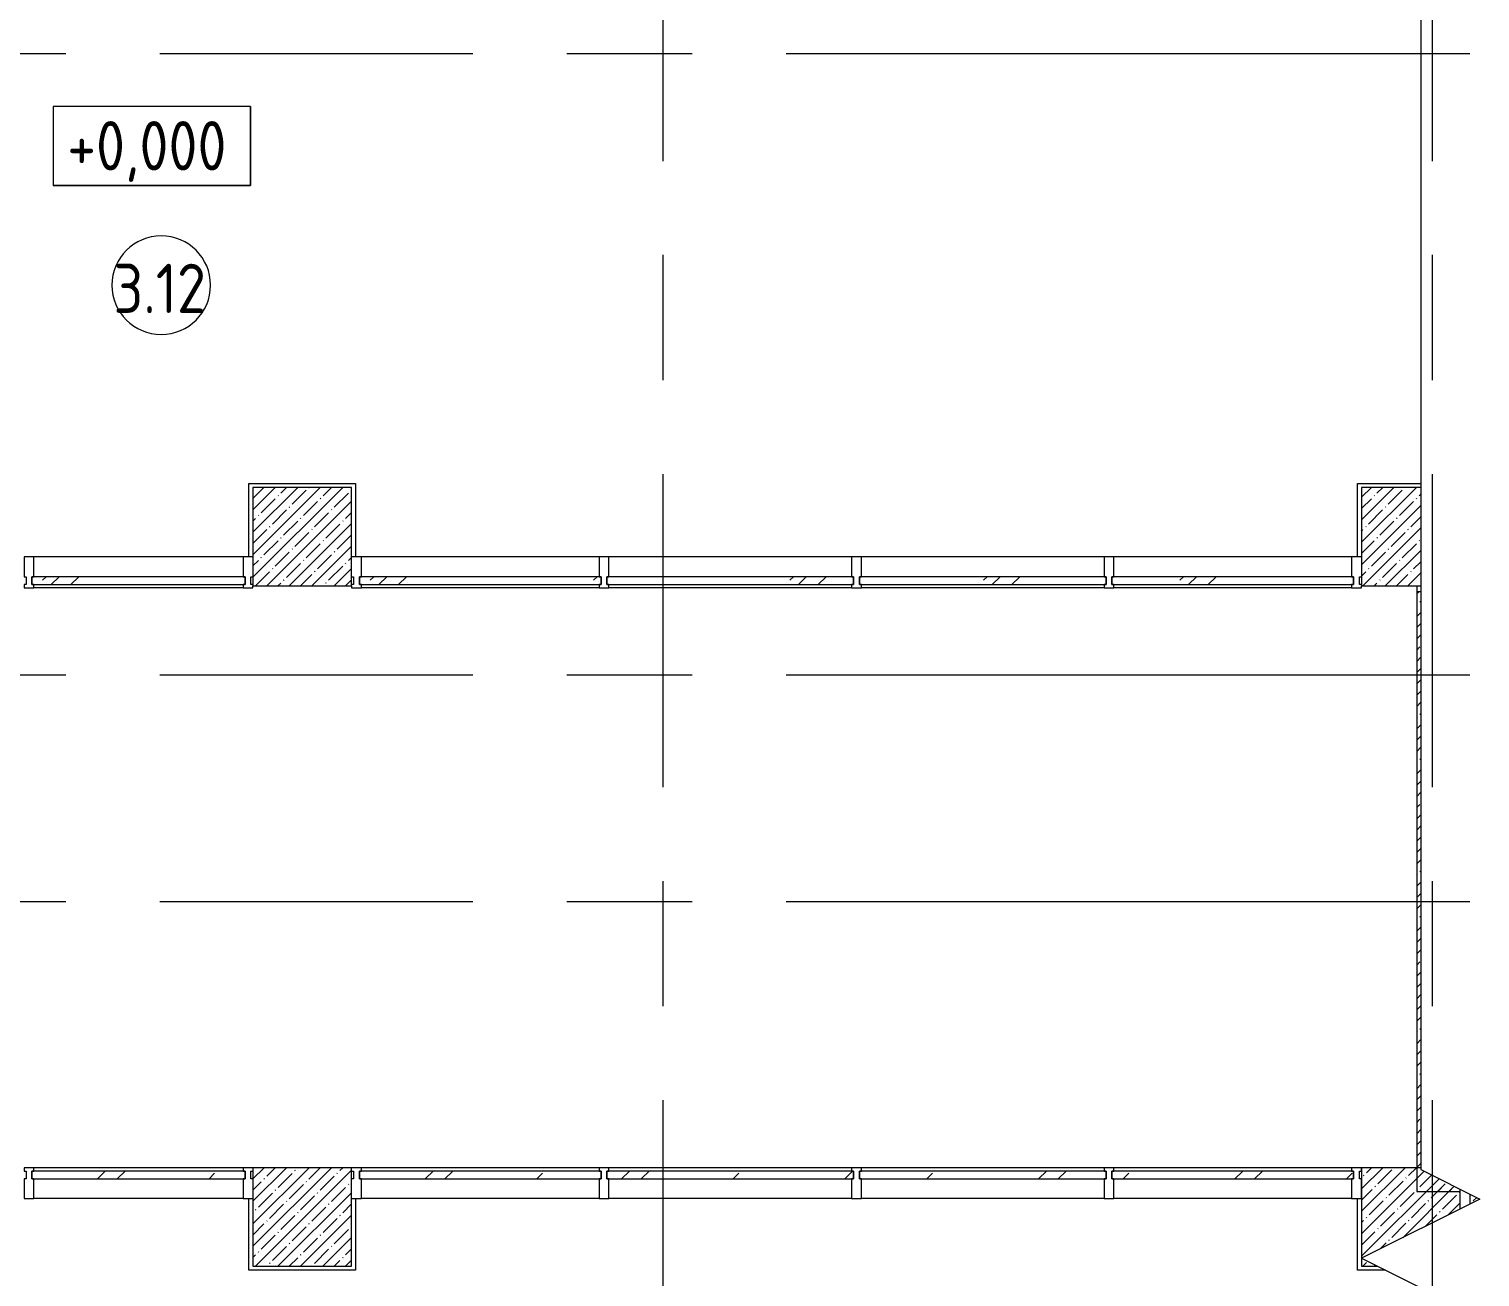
# Model space of a CAD drawing. Header units: millimetres. Extents: x 2623 to 216772, y -8553 to 29000.
# Drawn here: x 60059 to 67415, y 15096 to 21424 of the extents above; entities that cross this region are included whole.
import ezdxf

# ---------------------------------------------------------------- set-up
doc = ezdxf.new("R2010")
doc.units = ezdxf.units.MM
doc.linetypes.add('Осевая', pattern=[3175, 635, -476.25, 1587.5, -476.25])
for name, color, linetype, lineweight in [('A-AREA-IDEN', 7, 'Continuous', 9), ('A-DETL-GENF', 7, 'Continuous', 9), ('A-GLAZ-CURT', 7, 'Continuous', 9), ('A-GLAZ-CWMG', 7, 'Continuous', 9), ('G-ANNO-DIMS', 7, 'Continuous', 9), ('I-WALL', 7, 'Continuous', 9), ('S-COLS', 7, 'Continuous', 9), ('Оси', 7, 'Continuous', 9), ('Оси-2', 7, 'Осевая', 9)]:
    doc.layers.add(name, color=color, linetype=linetype, lineweight=lineweight)
doc.layers.add('A-FLOR-1', color=7, linetype='Continuous', lineweight=9, true_color=0xaaaaaa)
doc.styles.add('GOST Common_5', font='GOST_Common.ttf', dxfattribs={"width": 0.9, "height": 250})
pattern_1 = [(45, (-17385.51, 0), (-57.02463, 57.02463), []), (45, (-17328.49, 0), (-57.02463, 57.02463), [100.806, -20.161, 3.353, -16.808])]

# ---------------------------------------------------------------- blocks, each defined once
blk = doc.blocks.new('BSC_Колонна _Прямоугольная - 500х500-V30-План монтажа стен и перегородок 3 этажа в осях 12-23')
at = {"layer": 'S-COLS'}
h = blk.add_hatch(dxfattribs=at)
h.set_pattern_fill('FP_45', color=256, style=0, pattern_type=2)
h.set_pattern_definition([(45, (-78830, -15400), (-57.02463, 57.02463), []), (45, (-78772.975, -15400), (-57.02463, 57.02463), [100.806, -20.161, 3.353, -16.808])])
h.paths.add_polyline_path([(-250, -250), (250, -250), (250, 250), (-250, 250), (-250, -121.1)])
for p, q in [((250, 250), (-250, 250)), ((-250, 250), (-250, -250)), ((250, -250), (250, 250)), ((-250, -250), (250, -250))]:
    blk.add_line(p, q, dxfattribs=at)
blk = doc.blocks.new('BSC_Колонна _Прямоугольная - 500х500-V36-План монтажа стен и перегородок 3 этажа в осях 12-23')
at = {"layer": 'S-COLS'}
h = blk.add_hatch(dxfattribs=at)
h.set_pattern_fill('FP_51', color=256, style=0, pattern_type=2)
h.set_pattern_definition([(45, (-78830, -18850), (-57.02463, 57.02463), []), (45, (-78772.975, -18850), (-57.02463, 57.02463), [100.806, -20.161, 3.353, -16.808])])
h.paths.add_polyline_path([(-250, -250), (250, -250), (250, 250), (-250, 250), (-250, -115.2)])
for p, q in [((250, 250), (-250, 250)), ((-250, 250), (-250, -250)), ((250, -250), (250, 250)), ((-250, -250), (250, -250))]:
    blk.add_line(p, q, dxfattribs=at)
blk = doc.blocks.new('BSC_Колонна _Прямоугольная - 500х500-V37-План монтажа стен и перегородок 3 этажа в осях 12-23')
at = {"layer": 'S-COLS'}
h = blk.add_hatch(dxfattribs=at)
h.set_pattern_fill('FP_52', color=256, style=0, pattern_type=2)
h.set_pattern_definition([(45, (-84450, -18850), (-57.02463, 57.02463), []), (45, (-84392.975, -18850), (-57.02463, 57.02463), [100.806, -20.161, 3.353, -16.808])])
h.paths.add_polyline_path([(-250, -250), (50.7, -250), (50.7, 250), (-250, 250), (-250, -115.2)])
for p, q in [((50.7, 250), (-250, 250)), ((-250, 250), (-250, -250)), ((-250, -250), (50.7, -250))]:
    blk.add_line(p, q, dxfattribs=at)
blk = doc.blocks.new('Прямоугольный импост - Импост структурный с накладкой - 160мм-23618922-План монтажа стен и перегородок 3 этажа в осях 12-23')
at = {"layer": 'A-GLAZ-CWMG'}
for p, q in [((-50, 0), (-50, 17)), ((-50, 17), (0, 17)), ((-40, 0), (-50, 0)), ((-40, -40), (-40, 0)), ((0, 0), (-10, 0)), ((-10, 0), (-10, -40)), ((0, 17), (0, 7)), ((-50, -140), (-50, -40)), ((-50, -40), (-40, -40)), ((-10, -40), (0, -40)), ((0, -140), (-50, -140))]:
    blk.add_line(p, q, dxfattribs=at)
blk = doc.blocks.new('Прямоугольный импост - Импост структурный с накладкой - 160мм-30335138-План монтажа стен и перегородок 3 этажа в осях 12-23')
at = {"layer": 'A-GLAZ-CWMG'}
for p, q in [((-50, 40), (-50, 140)), ((-50, 140), (0, 140)), ((-40, 40), (-50, 40)), ((-50, -17), (-50, 0)), ((-50, 0), (-40, 0)), ((-40, 0), (-40, 40)), ((-10, 40), (-10, 0)), ((0, 40), (-10, 40)), ((-10, 0), (0, 0)), ((0, -17), (-50, -17))]:
    blk.add_line(p, q, dxfattribs=at)
blk = doc.blocks.new('Системная панель - Стекло - 40мм-30335156-План монтажа стен и перегородок 3 этажа в осях 12-23')
at = {"layer": 'A-GLAZ-CURT'}
h = blk.add_hatch(dxfattribs=at)
h.set_pattern_fill('FP_58', color=256, style=0, pattern_type=2)
h.set_pattern_definition([(45, (-79832.5, -15533), (-282.8427, 282.8427), [200, -600]), (45, (-80032.5, -15633), (-282.8427, 282.8427), [600, -200]), (45, (-79632.5, -15733), (-282.8427, 282.8427), [200, -600])])
h.paths.add_polyline_path([(612.5, -40), (612.5, 0), (-612.5, 0), (-612.5, -40)])
for p, q in [((612.5, 0), (-612.5, 0)), ((-612.5, 0), (-612.5, -40)), ((-612.5, -40), (612.5, -40)), ((612.5, -40), (612.5, 0))]:
    blk.add_line(p, q, dxfattribs=at)
blk = doc.blocks.new('Прямоугольный импост - Импост структурный с накладкой - 160мм-23562106-План монтажа стен и перегородок 3 этажа в осях 12-23')
at = {"layer": 'A-GLAZ-CWMG'}
for p, q in [((80335, 15650), (79130, 15650)), ((80335, 15493), (79130, 15493))]:
    blk.add_line(p, q, dxfattribs=at)
blk = doc.blocks.new('Прямоугольный импост - Импост структурный с накладкой - 160мм-V39-План монтажа стен и перегородок 3 этажа в осях 12-23')
at = {"layer": 'A-GLAZ-CWMG'}
for p, q in [((-50, 40), (-50, 140)), ((-50, 140), (0, 140)), ((0, 140), (0, 40)), ((-40, 40), (-50, 40)), ((-50, -17), (-50, 0)), ((-50, 0), (-40, 0)), ((-40, 0), (-40, 40)), ((-10, 40), (-10, 0)), ((0, 40), (-10, 40)), ((-10, 0), (0, 0)), ((0, 0), (0, -17)), ((0, -17), (-50, -17))]:
    blk.add_line(p, q, dxfattribs=at)
blk = doc.blocks.new('Прямоугольный импост - Импост структурный с накладкой - 160мм-30335139-План монтажа стен и перегородок 3 этажа в осях 12-23')
at = {"layer": 'A-GLAZ-CWMG'}
for p, q in [((0, 140), (-50, 140)), ((-50, 140), (-50, 40)), ((-50, 40), (-40, 40)), ((-40, 0), (-50, 0)), ((-50, 0), (-50, -17)), ((-40, 40), (-40, 0)), ((-10, 0), (-10, 40)), ((-10, 40), (0, 40)), ((0, 0), (-10, 0)), ((-50, -17), (0, -17))]:
    blk.add_line(p, q, dxfattribs=at)
blk = doc.blocks.new('Системная панель - Стекло - 40мм-30335157-План монтажа стен и перегородок 3 этажа в осях 12-23')
at = {"layer": 'A-GLAZ-CURT'}
h = blk.add_hatch(dxfattribs=at)
h.set_pattern_fill('FP_59', color=256, style=0, pattern_type=2)
h.set_pattern_definition([(45, (-82380, -15533), (-282.8427, 282.8427), [200, -600]), (45, (-82580, -15633), (-282.8427, 282.8427), [600, -200]), (45, (-82180, -15733), (-282.8427, 282.8427), [200, -600])])
h.paths.add_polyline_path([(625, -40), (625, 0), (-625, 0), (-625, -40), (-369.5, -40)])
for p, q in [((625, 0), (-625, 0)), ((-625, 0), (-625, -40)), ((-625, -40), (625, -40)), ((625, -40), (625, 0))]:
    blk.add_line(p, q, dxfattribs=at)
blk = doc.blocks.new('Прямоугольный импост - Импост структурный с накладкой - 160мм-23562108-План монтажа стен и перегородок 3 этажа в осях 12-23')
at = {"layer": 'A-GLAZ-CWMG'}
for p, q in [((82895, 15650), (81665, 15650)), ((82895, 15493), (81665, 15493))]:
    blk.add_line(p, q, dxfattribs=at)
blk = doc.blocks.new('Прямоугольный импост - Импост структурный с накладкой - 160мм-30335135-План монтажа стен и перегородок 3 этажа в осях 12-23')
at = {"layer": 'A-GLAZ-CWMG'}
for p, q in [((-25, 40), (-25, 140)), ((-25, 140), (25, 140)), ((25, 140), (25, 40)), ((-15, 40), (-25, 40)), ((-25, -17), (-25, 0)), ((-25, 0), (-15, 0)), ((-15, 0), (-15, 40)), ((15, 40), (15, 0)), ((25, 40), (15, 40)), ((15, 0), (25, 0)), ((25, 0), (25, -17)), ((25, -17), (-25, -17))]:
    blk.add_line(p, q, dxfattribs=at)
blk = doc.blocks.new('Системная панель - Стекло - 40мм-23618921-План монтажа стен и перегородок 3 этажа в осях 12-23')
at = {"layer": 'A-GLAZ-CURT'}
h = blk.add_hatch(dxfattribs=at)
h.set_pattern_fill('FP_60', color=256, style=0, pattern_type=2)
h.set_pattern_definition([(45, (-79832.5, -18507), (-282.8427, 282.8427), [200, -600]), (45, (-80032.5, -18607), (-282.8427, 282.8427), [600, -200]), (45, (-79632.5, -18707), (-282.8427, 282.8427), [200, -600])])
h.paths.add_polyline_path([(612.5, 0), (612.5, 40), (-612.5, 40), (-612.5, 0)])
for p, q in [((612.5, 40), (-612.5, 40)), ((-612.5, 40), (-612.5, 0)), ((612.5, 0), (612.5, 40)), ((-612.5, 0), (612.5, 0))]:
    blk.add_line(p, q, dxfattribs=at)
blk = doc.blocks.new('Прямоугольный импост - Импост структурный с накладкой - 160мм-23562040-План монтажа стен и перегородок 3 этажа в осях 12-23')
at = {"layer": 'A-GLAZ-CWMG'}
for p, q in [((80335, 18747), (79130, 18747)), ((80335, 18590), (79130, 18590))]:
    blk.add_line(p, q, dxfattribs=at)
blk = doc.blocks.new('Прямоугольный импост - Импост структурный с накладкой - 160мм-23618923-План монтажа стен и перегородок 3 этажа в осях 12-23')
at = {"layer": 'A-GLAZ-CWMG'}
for p, q in [((0, 17), (-50, 17)), ((-50, 17), (-50, 0)), ((-50, 0), (-40, 0)), ((-40, 0), (-40, -40)), ((-10, -40), (-10, 0)), ((-10, 0), (0, 0)), ((0, 7), (0, 17)), ((-40, -40), (-50, -40)), ((-50, -40), (-50, -140)), ((0, -40), (-10, -40)), ((-50, -140), (0, -140))]:
    blk.add_line(p, q, dxfattribs=at)
blk = doc.blocks.new('Системная панель - Стекло - 40мм-V40-План монтажа стен и перегородок 3 этажа в осях 12-23')
at = {"layer": 'A-GLAZ-CURT'}
h = blk.add_hatch(dxfattribs=at)
h.set_pattern_fill('FP_61', color=256, style=0, pattern_type=2)
h.set_pattern_definition([(45, (-83647.5, -18507), (-282.8427, 282.8427), [200, -600]), (45, (-83847.5, -18607), (-282.8427, 282.8427), [600, -200]), (45, (-83447.5, -18707), (-282.8427, 282.8427), [200, -600])])
h.paths.add_polyline_path([(612.5, 0), (612.5, 40), (-612.5, 40), (-612.5, 0), (-182.9, 0)])
for p, q in [((612.5, 40), (-612.5, 40)), ((-612.5, 40), (-612.5, 0)), ((612.5, 0), (612.5, 40)), ((-612.5, 0), (612.5, 0))]:
    blk.add_line(p, q, dxfattribs=at)
blk = doc.blocks.new('Прямоугольный импост - Импост структурный с накладкой - 160мм-23618920-План монтажа стен и перегородок 3 этажа в осях 12-23')
at = {"layer": 'A-GLAZ-CWMG'}
for p, q in [((-25, 0), (-25, 17)), ((-25, 17), (25, 17)), ((-15, 0), (-25, 0)), ((-15, -40), (-15, 0)), ((25, 0), (15, 0)), ((15, 0), (15, -40)), ((25, 17), (25, 0)), ((-25, -140), (-25, -40)), ((-25, -40), (-15, -40)), ((15, -40), (25, -40)), ((25, -40), (25, -140)), ((25, -140), (-25, -140))]:
    blk.add_line(p, q, dxfattribs=at)
blk = doc.blocks.new('Системная панель - Стекло - 40мм-V43-План монтажа стен и перегородок 3 этажа в осях 12-23')
at = {"layer": 'A-GLAZ-CURT'}
h = blk.add_hatch(dxfattribs=at)
h.set_pattern_fill('FP_64', color=256, style=0, pattern_type=2)
h.set_pattern_definition([(45, (-81100, -15533), (-282.8427, 282.8427), [200, -600]), (45, (-81300, -15633), (-282.8427, 282.8427), [600, -200]), (45, (-80900, -15733), (-282.8427, 282.8427), [200, -600])])
h.paths.add_polyline_path([(625, -40), (625, 0), (-625, 0), (-625, -40), (-543.7, -40)])
for p, q in [((625, 0), (-625, 0)), ((-625, 0), (-625, -40)), ((-625, -40), (625, -40)), ((625, -40), (625, 0))]:
    blk.add_line(p, q, dxfattribs=at)
blk = doc.blocks.new('Системная панель - Стекло - 40мм-23618924-План монтажа стен и перегородок 3 этажа в осях 12-23')
at = {"layer": 'A-GLAZ-CURT'}
h = blk.add_hatch(dxfattribs=at)
h.set_pattern_fill('FP_65', color=256, style=0, pattern_type=2)
h.set_pattern_definition([(45, (-82380, -18507), (-282.8427, 282.8427), [200, -600]), (45, (-82580, -18607), (-282.8427, 282.8427), [600, -200]), (45, (-82180, -18707), (-282.8427, 282.8427), [200, -600])])
h.paths.add_polyline_path([(625, 0), (625, 40), (-625, 40), (-625, 0), (-369.5, 0)])
for p, q in [((625, 40), (-625, 40)), ((-625, 40), (-625, 0)), ((-625, 0), (625, 0)), ((625, 0), (625, 40))]:
    blk.add_line(p, q, dxfattribs=at)
blk = doc.blocks.new('Прямоугольный импост - Импост структурный с накладкой - 160мм-23562109-План монтажа стен и перегородок 3 этажа в осях 12-23')
at = {"layer": 'A-GLAZ-CWMG'}
for p, q in [((81615, 15650), (80385, 15650)), ((81615, 15493), (80385, 15493))]:
    blk.add_line(p, q, dxfattribs=at)
blk = doc.blocks.new('Прямоугольный импост - Импост структурный с накладкой - 160мм-30335136-План монтажа стен и перегородок 3 этажа в осях 12-23')
at = {"layer": 'A-GLAZ-CWMG'}
for p, q in [((-25, 40), (-25, 140)), ((-25, 140), (25, 140)), ((25, 140), (25, 40)), ((-15, 40), (-25, 40)), ((-25, -17), (-25, 0)), ((-25, 0), (-15, 0)), ((-15, 0), (-15, 40)), ((15, 40), (15, 0)), ((25, 40), (15, 40)), ((15, 0), (25, 0)), ((25, 0), (25, -17)), ((25, -17), (-25, -17))]:
    blk.add_line(p, q, dxfattribs=at)
blk = doc.blocks.new('Прямоугольный импост - Импост структурный с накладкой - 160мм-22751478-План монтажа стен и перегородок 3 этажа в осях 12-23')
at = {"layer": 'A-GLAZ-CWMG'}
for p, q in [((82895, 18747), (81665, 18747)), ((82895, 18590), (81665, 18590))]:
    blk.add_line(p, q, dxfattribs=at)
blk = doc.blocks.new('Системная панель - Стекло - 40мм-V44-План монтажа стен и перегородок 3 этажа в осях 12-23')
at = {"layer": 'A-GLAZ-CURT'}
h = blk.add_hatch(dxfattribs=at)
h.set_pattern_fill('FP_66', color=256, style=0, pattern_type=2)
h.set_pattern_definition([(45, (-81100, -18507), (-282.8427, 282.8427), [200, -600]), (45, (-81300, -18607), (-282.8427, 282.8427), [600, -200]), (45, (-80900, -18707), (-282.8427, 282.8427), [200, -600])])
h.paths.add_polyline_path([(625, 0), (625, 40), (-625, 40), (-625, 0), (-543.7, 0)])
for p, q in [((625, 40), (-625, 40)), ((-625, 40), (-625, 0)), ((-625, 0), (625, 0)), ((625, 0), (625, 40))]:
    blk.add_line(p, q, dxfattribs=at)
blk = doc.blocks.new('Системная панель - Стекло - 40мм-V45-План монтажа стен и перегородок 3 этажа в осях 12-23')
at = {"layer": 'A-GLAZ-CURT'}
h = blk.add_hatch(dxfattribs=at)
h.set_pattern_fill('FP_67', color=256, style=0, pattern_type=2)
h.set_pattern_definition([(45, (-83647.5, -15533), (-282.8427, 282.8427), [200, -600]), (45, (-83847.5, -15633), (-282.8427, 282.8427), [600, -200]), (45, (-83447.5, -15733), (-282.8427, 282.8427), [200, -600])])
h.paths.add_polyline_path([(612.5, -40), (612.5, 0), (-612.5, 0), (-612.5, -40), (-182.9, -40)])
for p, q in [((612.5, 0), (-612.5, 0)), ((-612.5, 0), (-612.5, -40)), ((-612.5, -40), (612.5, -40)), ((612.5, -40), (612.5, 0))]:
    blk.add_line(p, q, dxfattribs=at)
blk = doc.blocks.new('Прямоугольный импост - Импост структурный с накладкой - 160мм-23562112-План монтажа стен и перегородок 3 этажа в осях 12-23')
at = {"layer": 'A-GLAZ-CWMG'}
for p, q in [((84150, 15650), (82945, 15650)), ((84150, 15493), (82945, 15493))]:
    blk.add_line(p, q, dxfattribs=at)
blk = doc.blocks.new('Системная панель - Стекло - 40мм-V48-План монтажа стен и перегородок 3 этажа в осях 12-23')
at = {"layer": 'A-GLAZ-CURT'}
h = blk.add_hatch(dxfattribs=at)
h.set_pattern_fill('FP_70', color=256, style=0, pattern_type=2)
h.set_pattern_definition([(45, (-78100, -15533), (-282.8427, 282.8427), [200, -600]), (45, (-78300, -15633), (-282.8427, 282.8427), [600, -200]), (45, (-77900, -15733), (-282.8427, 282.8427), [200, -600])])
h.paths.add_polyline_path([(540, -40), (540, 0), (-540, 0), (-540, -40), (-451.9, -40)])
for p, q in [((540, 0), (-540, 0)), ((-540, 0), (-540, -40)), ((540, -40), (540, 0)), ((-540, -40), (540, -40))]:
    blk.add_line(p, q, dxfattribs=at)
blk = doc.blocks.new('Прямоугольный импост - Импост структурный с накладкой - 160мм-23562335-План монтажа стен и перегородок 3 этажа в осях 12-23')
at = {"layer": 'A-GLAZ-CWMG'}
for p, q in [((78530, 15650), (77470, 15650)), ((78530, 15493), (77470, 15493))]:
    blk.add_line(p, q, dxfattribs=at)
blk = doc.blocks.new('Системная панель - Стекло - 40мм-V49-План монтажа стен и перегородок 3 этажа в осях 12-23')
at = {"layer": 'A-GLAZ-CURT'}
h = blk.add_hatch(dxfattribs=at)
h.set_pattern_fill('FP_71', color=256, style=0, pattern_type=2)
h.set_pattern_definition([(45, (-78100, -18507), (-282.8427, 282.8427), [200, -600]), (45, (-78300, -18607), (-282.8427, 282.8427), [600, -200]), (45, (-77900, -18707), (-282.8427, 282.8427), [200, -600])])
h.paths.add_polyline_path([(540, 0), (540, 40), (-540, 40), (-540, 0)])
for p, q in [((540, 40), (-540, 40)), ((-540, 40), (-540, 0)), ((-540, 0), (540, 0)), ((540, 0), (540, 40))]:
    blk.add_line(p, q, dxfattribs=at)
blk = doc.blocks.new('Прямоугольный импост - Импост структурный с накладкой - 160мм-23562401-План монтажа стен и перегородок 3 этажа в осях 12-23')
at = {"layer": 'A-GLAZ-CWMG'}
for p, q in [((75150, 18747), (74090, 18747)), ((75150, 18590), (74090, 18590))]:
    blk.add_line(p, q, dxfattribs=at)
blk = doc.blocks.new('DET_L_Линия разрыва - М100-V76-План монтажа стен и перегородок 3 этажа в осях 12-23')
at = {"layer": 'A-DETL-GENF'}
for p, q in [((11889.9, 300), (11739.9, 0)), ((12189.9, -300), (11889.9, 300)), ((12339.9, 0), (12189.9, -300)), ((24073.4, 0), (12339.9, 0))]:
    blk.add_line(p, q, dxfattribs=at)
blk = doc.blocks.new('Марка_Помещения - Номер-25198446-План монтажа стен и перегородок 3 этажа в осях 12-23')
at = {"layer": 'A-AREA-IDEN'}
for start, end in [(360, 180), (180, 360)]:
    blk.add_arc((0, 0), 2.5, start, end, dxfattribs=at)
blk = doc.blocks.new('Высотные отметки - 10х4_h_-17668695-План монтажа стен и перегородок 3 этажа в осях 12-23')
at = {"layer": 'G-ANNO-DIMS'}
for p, q in [((-5, 4), (-5, 0)), ((5, 4), (-5, 4)), ((5, 4), (-5, 4)), ((-5, 4), (-5, 0)), ((5, 4), (5, 0)), ((5, 0), (5, 4)), ((5, 0), (-5, 0)), ((-5, 0), (5, 0))]:
    blk.add_line(p, q, dxfattribs=at)

msp = doc.modelspace()

# ---------------------------------------------------------------- hatches: boundary and pattern name
at = {"layer": 'I-WALL'}
h = msp.add_hatch(dxfattribs=at)
h.set_pattern_fill('FP_20', color=256, style=0, pattern_type=2)
h.set_pattern_definition(pattern_1)
h.paths.add_polyline_path([(67314.5, 15530), (67314.5, 15541.2), (67115.2, 15640.9), (67115.2, 18570), (67094.5, 18570), (67094.5, 15530), (67115.2, 15530)])
h = msp.add_hatch(dxfattribs=at)
h.set_pattern_fill('FP_20', color=256, style=0, pattern_type=2)
h.set_pattern_definition(pattern_1)
h.paths.add_polyline_path([(67364.5, 15465.6), (67415.2, 15490.9), (67364.5, 15516.2), (67364.5, 15490.9)])
at = {"layer": 'S-COLS'}
h = msp.add_hatch(dxfattribs=at)
h.set_pattern_fill('FP_20', color=256, style=0, pattern_type=2)
h.set_pattern_definition(pattern_1)
h.paths.add_polyline_path([(66897, 15150), (66815.2, 15190.9), (67314.5, 15440.6), (67314.5, 15541.2), (67115.2, 15640.9), (67115.2, 15650), (66814.5, 15650), (66815.2, 15150)])

# ---------------------------------------------------------------- linework, layer by layer
at = {"layer": 'A-FLOR-1'}
for p, q in [((61174.5, 18747), (61174.5, 19120)), ((61174.5, 19120), (61714.5, 19120)), ((61714.5, 19120), (61714.5, 18747)), ((66794.5, 18747), (66794.5, 19120)), ((66794.5, 19120), (67115.2, 19120)), ((67094.5, 18600), (67094.5, 18570)), ((61174.5, 15130), (61174.5, 15493)), ((61714.5, 15493), (61714.5, 15130)), ((66794.5, 15130), (66794.5, 15493)), ((61714.5, 15130), (61174.5, 15130)), ((66937, 15130), (66794.5, 15130))]:
    msp.add_line(p, q, dxfattribs=at)
at = {"layer": 'I-WALL'}
for p, q in [((67094.5, 18570), (67094.5, 15530)), ((67115.2, 18570), (67094.5, 18570)), ((67094.5, 15530), (67314.5, 15530)), ((67314.5, 15530), (67314.5, 15541.2)), ((67364.5, 15516.2), (67364.5, 15465.6))]:
    msp.add_line(p, q, dxfattribs=at)
at = {"layer": 'S-COLS'}
for p, q in [((67115.2, 15650), (66814.5, 15650)), ((66814.5, 15650), (66814.5, 15150)), ((67314.5, 15440.6), (67314.5, 15541.2)), ((66814.5, 15150), (66897, 15150))]:
    msp.add_line(p, q, dxfattribs=at)
at = {"layer": 'Оси'}
for p, q in [((64864.5, 21300), (67364.5, 21300)), ((64864.5, 18150), (67364.5, 18150)), ((64864.5, 17000), (67364.5, 17000))]:
    msp.add_line(p, q, dxfattribs=at)
at = {"layer": 'Оси-2'}
for p, q in [((63274.5, 593.7), (63274.5, 25030)), ((67174.5, 593.7), (67174.5, 24898.1)), ((21511, 21300), (64864.5, 21300)), ((21511, 18150), (64864.5, 18150)), ((21511, 17000), (64864.5, 17000))]:
    msp.add_line(p, q, dxfattribs=at)

# ---------------------------------------------------------------- block references
at = {"layer": 'A-AREA-IDEN', "xscale": 99.99999999999993, "yscale": 99.99999999999993, "zscale": 99.99999999999993}
msp.add_blockref('Марка_Помещения - Номер-25198446-План монтажа стен и перегородок 3 этажа в осях 12-23', (60729.8, 20125.3), dxfattribs=at)
at = {"layer": 'A-DETL-GENF', "rotation": 90.00000000000031}
msp.add_blockref('DET_L_Линия разрыва - М100-V76-План монтажа стен и перегородок 3 этажа в осях 12-23', (67115.2, 3301.1), dxfattribs=at)
at = {"layer": 'A-GLAZ-CURT'}
for name, p in [('Системная панель - Стекло - 40мм-V49-План монтажа стен и перегородок 3 этажа в осях 12-23', (60614.5, 18607)), ('Системная панель - Стекло - 40мм-23618921-План монтажа стен и перегородок 3 этажа в осях 12-23', (62347, 18607)), ('Системная панель - Стекло - 40мм-V44-План монтажа стен и перегородок 3 этажа в осях 12-23', (63614.5, 18607)), ('Системная панель - Стекло - 40мм-23618924-План монтажа стен и перегородок 3 этажа в осях 12-23', (64894.5, 18607)), ('Системная панель - Стекло - 40мм-V40-План монтажа стен и перегородок 3 этажа в осях 12-23', (66162, 18607)), ('Системная панель - Стекло - 40мм-V48-План монтажа стен и перегородок 3 этажа в осях 12-23', (60614.5, 15633)), ('Системная панель - Стекло - 40мм-30335156-План монтажа стен и перегородок 3 этажа в осях 12-23', (62347, 15633)), ('Системная панель - Стекло - 40мм-V43-План монтажа стен и перегородок 3 этажа в осях 12-23', (63614.5, 15633)), ('Системная панель - Стекло - 40мм-30335157-План монтажа стен и перегородок 3 этажа в осях 12-23', (64894.5, 15633)), ('Системная панель - Стекло - 40мм-V45-План монтажа стен и перегородок 3 этажа в осях 12-23', (66162, 15633))]:
    msp.add_blockref(name, p, dxfattribs=at)
at = {"layer": 'A-GLAZ-CWMG', "extrusion": (0, 0, -1), "rotation": 180}
for name, p in [('Прямоугольный импост - Импост структурный с накладкой - 160мм-23618920-План монтажа стен и перегородок 3 этажа в осях 12-23', (-60059.5, 18607)), ('Прямоугольный импост - Импост структурный с накладкой - 160мм-23618922-План монтажа стен и перегородок 3 этажа в осях 12-23', (-61194.5, 18607)), ('Прямоугольный импост - Импост структурный с накладкой - 160мм-23618920-План монтажа стен и перегородок 3 этажа в осях 12-23', (-62974.5, 18607)), ('Прямоугольный импост - Импост структурный с накладкой - 160мм-23618920-План монтажа стен и перегородок 3 этажа в осях 12-23', (-64254.5, 18607)), ('Прямоугольный импост - Импост структурный с накладкой - 160мм-23618920-План монтажа стен и перегородок 3 этажа в осях 12-23', (-65534.5, 18607)), ('Прямоугольный импост - Импост структурный с накладкой - 160мм-23618922-План монтажа стен и перегородок 3 этажа в осях 12-23', (-66814.5, 18607)), ('Прямоугольный импост - Импост структурный с накладкой - 160мм-30335136-План монтажа стен и перегородок 3 этажа в осях 12-23', (-60059.5, 15633)), ('Прямоугольный импост - Импост структурный с накладкой - 160мм-30335138-План монтажа стен и перегородок 3 этажа в осях 12-23', (-61194.5, 15633)), ('Прямоугольный импост - Импост структурный с накладкой - 160мм-30335136-План монтажа стен и перегородок 3 этажа в осях 12-23', (-62974.5, 15633)), ('Прямоугольный импост - Импост структурный с накладкой - 160мм-30335135-План монтажа стен и перегородок 3 этажа в осях 12-23', (-64254.5, 15633)), ('Прямоугольный импост - Импост структурный с накладкой - 160мм-30335136-План монтажа стен и перегородок 3 этажа в осях 12-23', (-65534.5, 15633)), ('Прямоугольный импост - Импост структурный с накладкой - 160мм-V39-План монтажа стен и перегородок 3 этажа в осях 12-23', (-66814.5, 15633))]:
    msp.add_blockref(name, p, dxfattribs=at)
at = {"layer": 'A-GLAZ-CWMG'}
for name, p in [('Прямоугольный импост - Импост структурный с накладкой - 160мм-23562401-План монтажа стен и перегородок 3 этажа в осях 12-23', (-14005.5, 0)), ('Прямоугольный импост - Импост структурный с накладкой - 160мм-23562040-План монтажа стен и перегородок 3 этажа в осях 12-23', (-17385.5, 0)), ('Прямоугольный импост - Импост структурный с накладкой - 160мм-22751478-План монтажа стен и перегородок 3 этажа в осях 12-23', (-18665.5, 0)), ('Прямоугольный импост - Импост структурный с накладкой - 160мм-22751478-План монтажа стен и перегородок 3 этажа в осях 12-23', (-17385.5, 0)), ('Прямоугольный импост - Импост структурный с накладкой - 160мм-23562040-План монтажа стен и перегородок 3 этажа в осях 12-23', (-13570.5, 0)), ('Прямоугольный импост - Импост структурный с накладкой - 160мм-23562335-План монтажа стен и перегородок 3 этажа в осях 12-23', (-17385.5, 0)), ('Прямоугольный импост - Импост структурный с накладкой - 160мм-23562106-План монтажа стен и перегородок 3 этажа в осях 12-23', (-17385.5, 0)), ('Прямоугольный импост - Импост структурный с накладкой - 160мм-23562109-План монтажа стен и перегородок 3 этажа в осях 12-23', (-17385.5, 0)), ('Прямоугольный импост - Импост структурный с накладкой - 160мм-23562108-План монтажа стен и перегородок 3 этажа в осях 12-23', (-17385.5, 0)), ('Прямоугольный импост - Импост структурный с накладкой - 160мм-23562112-План монтажа стен и перегородок 3 этажа в осях 12-23', (-17385.5, 0))]:
    msp.add_blockref(name, p, dxfattribs=at)
at = {"layer": 'A-GLAZ-CWMG', "rotation": 180}
for name, p in [('Прямоугольный импост - Импост структурный с накладкой - 160мм-23618923-План монтажа стен и перегородок 3 этажа в осях 12-23', (61694.5, 18607)), ('Прямоугольный импост - Импост структурный с накладкой - 160мм-30335139-План монтажа стен и перегородок 3 этажа в осях 12-23', (61694.5, 15633))]:
    msp.add_blockref(name, p, dxfattribs=at)
at = {"layer": 'G-ANNO-DIMS', "xscale": 99.99999999999993, "yscale": 99.99999999999993, "zscale": 99.99999999999993}
msp.add_blockref('Высотные отметки - 10х4_h_-17668695-План монтажа стен и перегородок 3 этажа в осях 12-23', (60681.7, 20630.7), dxfattribs=at)
at = {"layer": 'S-COLS'}
for name, p in [('BSC_Колонна _Прямоугольная - 500х500-V36-План монтажа стен и перегородок 3 этажа в осях 12-23', (61444.5, 18850)), ('BSC_Колонна _Прямоугольная - 500х500-V37-План монтажа стен и перегородок 3 этажа в осях 12-23', (67064.5, 18850)), ('BSC_Колонна _Прямоугольная - 500х500-V30-План монтажа стен и перегородок 3 этажа в осях 12-23', (61444.5, 15400))]:
    msp.add_blockref(name, p, dxfattribs=at)

# ---------------------------------------------------------------- texts
at = {"layer": 'A-AREA-IDEN', "insert": (60487.9, 20233.9), "char_height": 250, "width": 606.076, "attachment_point": 1, "style": 'GOST Common_5'}
msp.add_mtext('3.12', dxfattribs=at)
at = {"layer": 'G-ANNO-DIMS', "insert": (60253, 20957.4), "char_height": 250, "width": 1028.823, "attachment_point": 1, "line_spacing_factor": 1.022761, "style": 'GOST Common_5'}
msp.add_mtext('+0,000', dxfattribs=at)

doc.saveas('drawing.dxf')
